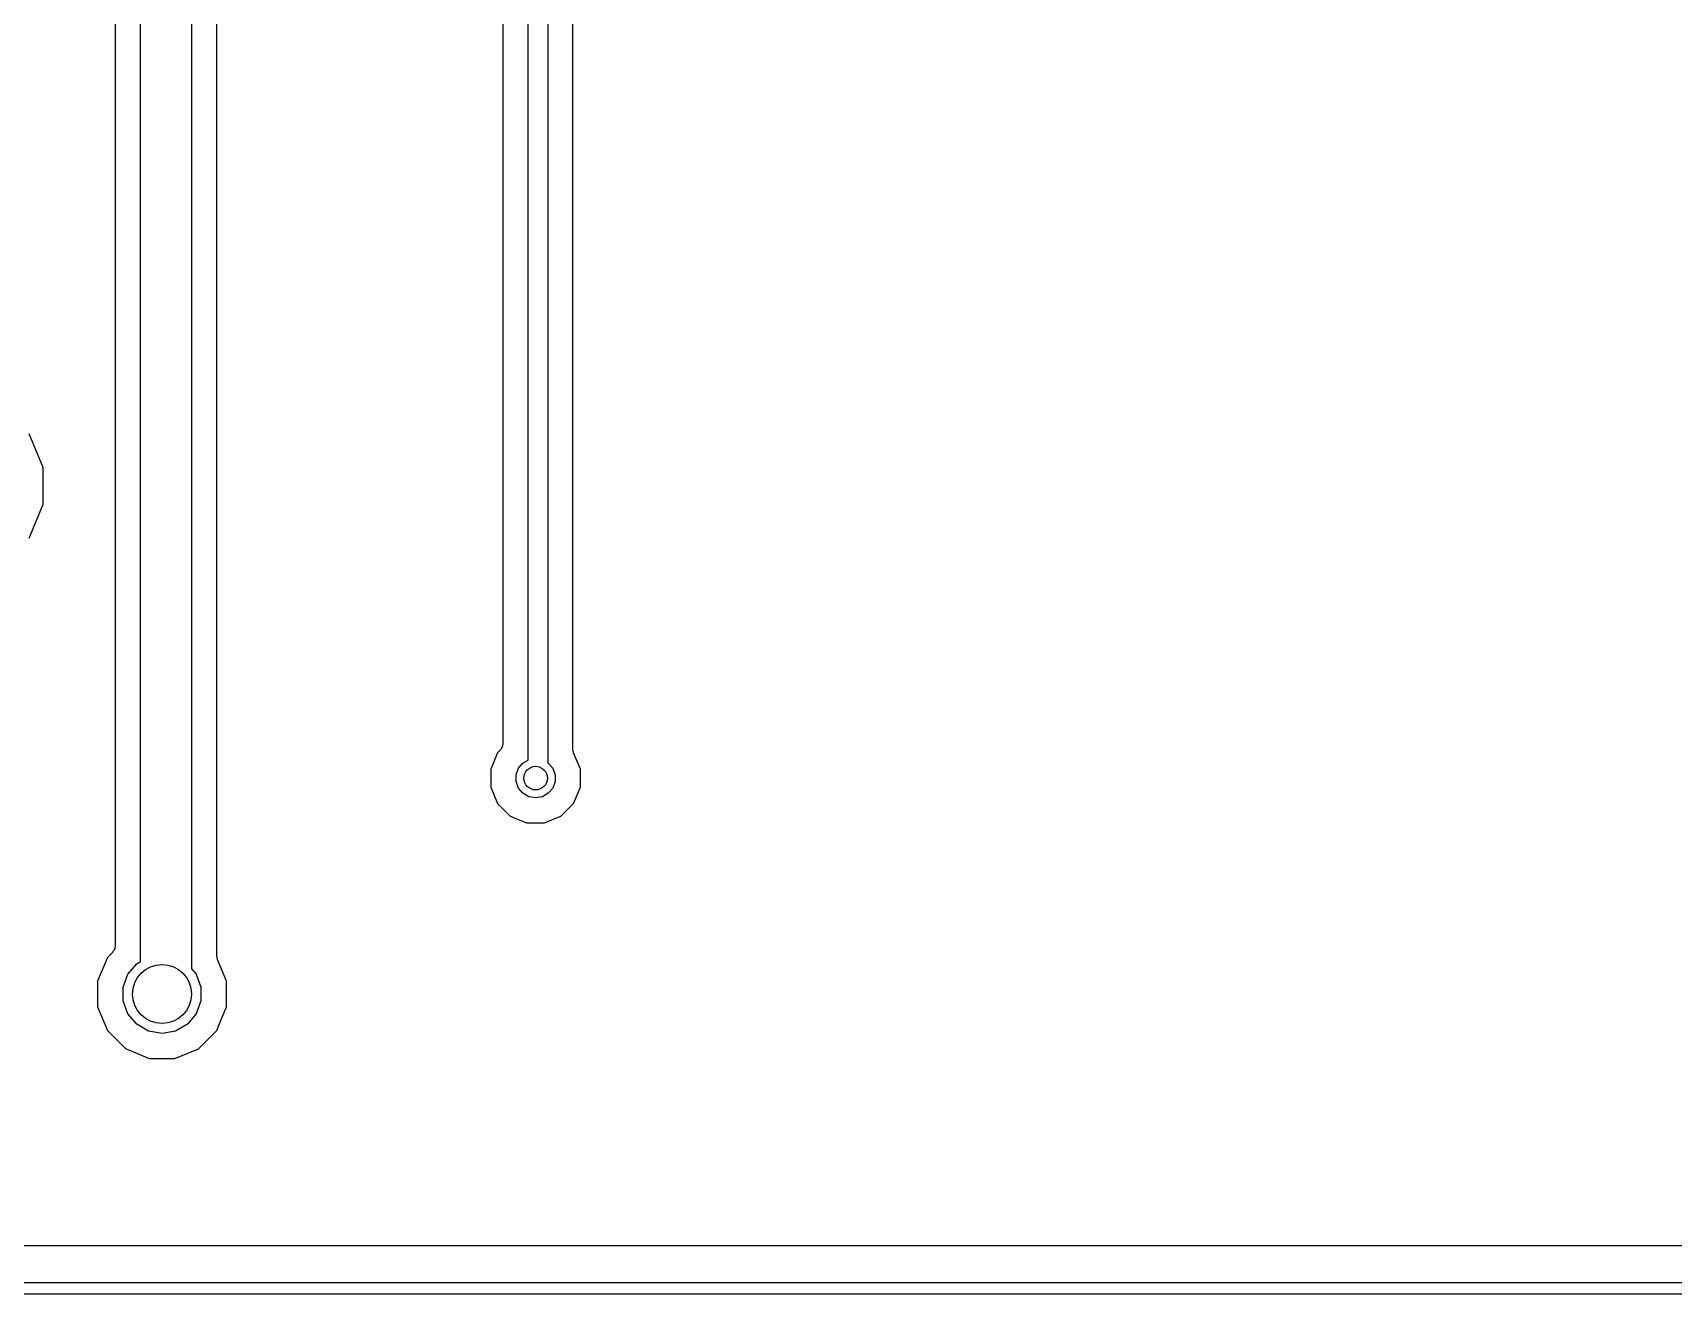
# Model space of a CAD drawing. Extents: x 25 to 125, y -125 to -25.
# Drawn here: x 69.17 to 90.03, y -125.08 to -109.04 of the extents above; entities that cross this region are included whole.
import ezdxf

# ---------------------------------------------------------------- set-up
doc = ezdxf.new("R2010")
doc.units = 0
doc.header["$MEASUREMENT"] = 0
doc.layers.add('BLACK', color=7, linetype='CONTINUOUS')

msp = doc.modelspace()

# ---------------------------------------------------------------- linework, layer by layer
at = {"layer": 'Black'}
for p, q in [((70.541, -120.847), (70.541, -90.0437)), ((71.191, -90.0437), (71.191, -120.938)), ((70.221, -90.2291), (70.221, -120.641)), ((71.511, -119.536), (71.511, -105.065)), ((75.469, -118.286), (75.469, -108.22)), ((75.719, -108.22), (75.719, -118.32)), ((75.149, -108.555), (75.149, -118.074)), ((76.039, -113.662), (76.039, -108.555)), ((76.039, -118.146), (76.039, -113.662)), ((69.3053, -114.57), (69.1275, -114.139)), ((69.3049, -115.035), (69.3053, -114.57)), ((69.1264, -115.465), (69.3049, -115.035)), ((75.0821, -118.193), (74.9951, -118.403)), ((75.1118, -118.163), (75.0821, -118.193)), ((75.115, -118.159), (75.1118, -118.163)), ((75.1193, -118.155), (75.115, -118.159)), ((75.1276, -118.141), (75.1193, -118.155)), ((75.1371, -118.127), (75.1276, -118.141)), ((75.1386, -118.122), (75.1371, -118.127)), ((75.1414, -118.117), (75.1386, -118.122)), ((75.1442, -118.101), (75.1414, -118.117)), ((75.1485, -118.085), (75.1442, -118.101)), ((75.149, -118.074), (75.1481, -118.079)), ((75.1481, -118.079), (75.1485, -118.085)), ((76.0395, -118.149), (76.039, -118.146)), ((76.0392, -118.151), (76.0395, -118.149)), ((76.0433, -118.17), (76.0392, -118.151)), ((76.0467, -118.189), (76.0433, -118.17)), ((76.0481, -118.192), (76.0467, -118.189)), ((76.0487, -118.194), (76.0481, -118.192)), ((76.1351, -118.404), (76.0487, -118.194)), ((74.9951, -118.403), (74.9949, -118.629)), ((75.3179, -118.473), (75.3477, -118.391)), ((75.3477, -118.391), (75.4037, -118.324)), ((75.4037, -118.324), (75.469, -118.286)), ((75.719, -118.32), (75.7263, -118.324)), ((75.7263, -118.324), (75.7823, -118.391)), ((75.7823, -118.391), (75.8121, -118.473)), ((76.1349, -118.63), (76.1351, -118.404)), ((74.9949, -118.629), (75.0815, -118.839)), ((75.3179, -118.56), (75.3179, -118.473)), ((75.3477, -118.642), (75.3179, -118.56)), ((75.4037, -118.709), (75.3477, -118.642)), ((75.7823, -118.642), (75.7263, -118.709)), ((75.8121, -118.56), (75.7823, -118.642)), ((75.8121, -118.473), (75.8121, -118.56)), ((76.0479, -118.84), (76.1349, -118.63)), ((75.0815, -118.839), (75.2417, -118.999)), ((75.4792, -118.752), (75.4037, -118.709)), ((75.565, -118.767), (75.4792, -118.752)), ((75.6508, -118.752), (75.565, -118.767)), ((75.7263, -118.709), (75.6508, -118.752)), ((75.8875, -119), (76.0479, -118.84)), ((75.2417, -118.999), (75.4511, -119.086)), ((75.4511, -119.086), (75.6779, -119.086)), ((75.6779, -119.086), (75.8875, -119)), ((71.511, -120.771), (71.511, -119.536)), ((70.1837, -120.731), (70.1204, -120.795)), ((70.187, -120.727), (70.1837, -120.731)), ((70.1913, -120.723), (70.187, -120.727)), ((70.1996, -120.709), (70.1913, -120.723)), ((70.2091, -120.695), (70.1996, -120.709)), ((70.2105, -120.69), (70.2091, -120.695)), ((70.2133, -120.685), (70.2105, -120.69)), ((70.2162, -120.669), (70.2133, -120.685)), ((70.2205, -120.653), (70.2162, -120.669)), ((70.221, -120.641), (70.22, -120.647)), ((70.22, -120.647), (70.2205, -120.653)), ((70.1204, -120.795), (69.9953, -121.096)), ((70.3805, -121.009), (70.4926, -120.875)), ((70.4926, -120.875), (70.541, -120.847)), ((71.191, -120.938), (71.2499, -121.009)), ((71.5115, -120.774), (71.511, -120.771)), ((71.5111, -120.776), (71.5115, -120.774)), ((71.5153, -120.795), (71.5111, -120.776)), ((71.5187, -120.815), (71.5153, -120.795)), ((71.52, -120.817), (71.5187, -120.815)), ((71.5206, -120.82), (71.52, -120.817)), ((71.6353, -121.097), (71.5206, -120.82)), ((69.9953, -121.096), (69.9951, -121.422)), ((70.3209, -121.172), (70.3805, -121.009)), ((70.3209, -121.347), (70.3209, -121.172)), ((71.2499, -121.009), (71.3095, -121.172)), ((71.3095, -121.172), (71.3095, -121.347)), ((71.6351, -121.423), (71.6353, -121.097)), ((70.3805, -121.511), (70.3209, -121.347)), ((71.3095, -121.347), (71.2499, -121.511)), ((69.9951, -121.422), (70.1196, -121.723)), ((70.4926, -121.644), (70.3805, -121.511)), ((71.2499, -121.511), (71.1378, -121.644)), ((71.5414, -121.649), (71.6351, -121.423)), ((70.1196, -121.723), (70.3501, -121.954)), ((70.6435, -121.731), (70.4926, -121.644)), ((70.8152, -121.762), (70.6435, -121.731)), ((70.9869, -121.731), (70.8152, -121.762)), ((71.1378, -121.644), (70.9869, -121.731)), ((71.2791, -121.955), (71.51, -121.725)), ((71.51, -121.725), (71.5414, -121.649)), ((70.3501, -121.954), (70.6514, -122.079)), ((70.9776, -122.08), (71.2791, -121.955)), ((70.6514, -122.079), (70.9776, -122.08)), ((124.333, -124.46), (25.527, -124.46)), ((25.075, -124.925), (124.925, -124.925)), ((125, -125.075), (25, -125.075))]:
    msp.add_line(p, q, dxfattribs=at)
for centre, radius in [((75.565, -118.516), 0.15), ((70.8152, -121.26), 0.375)]:
    msp.add_circle(centre, radius, dxfattribs=at)

doc.saveas('drawing.dxf')
